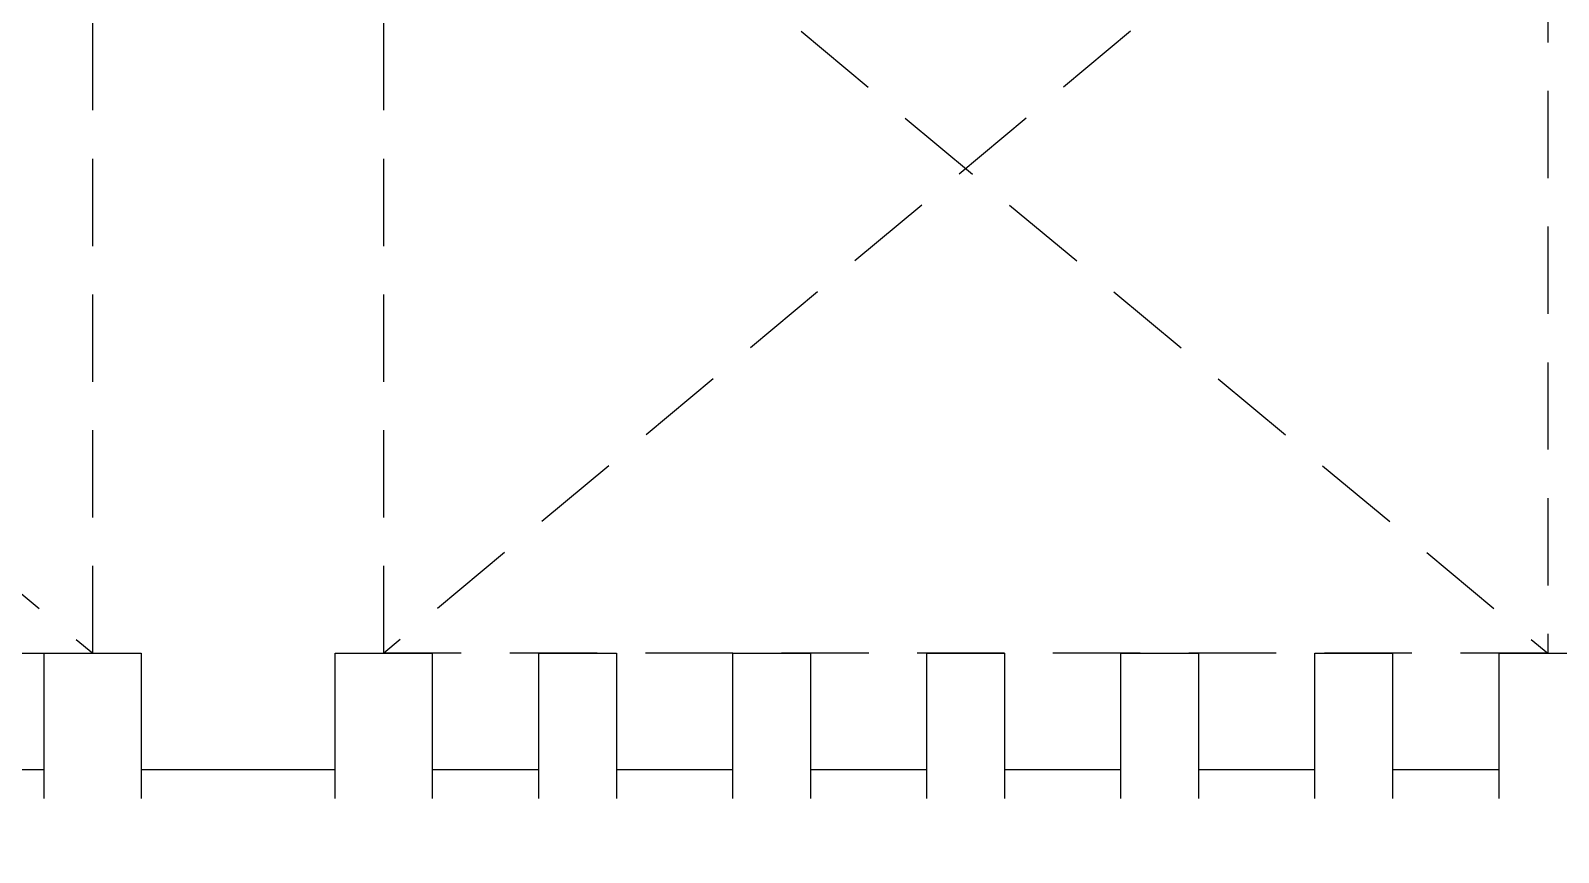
# Model space of a CAD drawing. Header units: millimetres. Extents: x 17311 to 801382, y -242618 to -104888.
# Drawn here: x 527890 to 535766, y -202907 to -198668 of the extents above; entities that cross this region are included whole.
import ezdxf

# ---------------------------------------------------------------- set-up
doc = ezdxf.new("R2010")
doc.units = ezdxf.units.MM
doc.header["$LTSCALE"] = 250
doc.linetypes.add('HID', pattern=[2.8, 1.8, -1])
for name, color, linetype in [('7', 7, 'Continuous'), ('A-ELE-8', 8, 'Continuous'), ('A-FIN', 6, 'Continuous'), ('지반', 254, 'Continuous')]:
    doc.layers.add(name, color=color, linetype=linetype)

msp = doc.modelspace()

# ---------------------------------------------------------------- hatches: boundary and pattern name
at = {"layer": '지반'}
h = msp.add_hatch(dxfattribs=at)
h.set_pattern_fill('EARTH', color=251, scale=70, angle=45)
edge = h.paths.add_edge_path()
edge.add_line((440367.6, -213174), (591132.2, -213174))
edge.add_line((591132.2, -213174), (591132.2, -201579.5))
edge.add_line((591132.2, -201579.5), (583110.7, -201579.5))
edge.add_line((583110.7, -201579.5), (581310.7, -201479.5))
edge.add_line((581310.7, -201479.5), (579318.7, -201479.5))
edge.add_line((579318.7, -201479.5), (579318.7, -201611.3))
edge.add_line((579318.7, -201611.3), (579328.9, -201621.5))
edge.add_line((579328.9, -201621.5), (580810.7, -201621.5))
edge.add_line((580810.7, -201621.5), (580810.7, -201929.5))
edge.add_line((580810.7, -201929.5), (580910.7, -201929.5))
edge.add_line((580910.7, -201929.5), (580910.7, -201989.5))
edge.add_line((580910.7, -201989.5), (579630.7, -201989.5))
edge.add_line((579630.7, -201989.5), (579630.7, -202599.5))
edge.add_line((579630.7, -202599.5), (579730.7, -202599.5))
edge.add_line((579730.7, -202599.5), (579730.7, -202659.5))
edge.add_line((579730.7, -202659.5), (578790.7, -202659.5))
edge.add_line((578790.7, -202659.5), (578790.7, -202599.5))
edge.add_line((578790.7, -202599.5), (578890.7, -202599.5))
edge.add_line((578890.7, -202599.5), (578890.7, -202049.5))
edge.add_line((578890.7, -202049.5), (575080.7, -202049.5))
edge.add_line((575080.7, -202049.5), (575080.7, -202599.5))
edge.add_line((575080.7, -202599.5), (575180.7, -202599.5))
edge.add_line((575180.7, -202599.5), (575180.7, -202659.5))
edge.add_line((575180.7, -202659.5), (574240.7, -202659.5))
edge.add_line((574240.7, -202659.5), (574240.7, -202599.5))
edge.add_line((574240.7, -202599.5), (574340.7, -202599.5))
edge.add_line((574340.7, -202599.5), (574340.7, -202059.5))
edge.add_line((574340.7, -202059.5), (569310.7, -202059.5))
edge.add_line((569310.7, -202059.5), (569310.7, -202329.5))
edge.add_line((569310.7, -202329.5), (569410.7, -202329.5))
edge.add_line((569410.7, -202329.5), (569410.7, -202389.5))
edge.add_line((569410.7, -202389.5), (567710.7, -202389.5))
edge.add_line((567710.7, -202389.5), (567710.7, -202329.5))
edge.add_line((567710.7, -202329.5), (567810.7, -202329.5))
edge.add_line((567810.7, -202329.5), (567810.7, -201989.5))
edge.add_line((567810.7, -201989.5), (553110.7, -201989.5))
edge.add_line((553110.7, -201989.5), (553110.7, -202629.5))
edge.add_line((553110.7, -202629.5), (553710.7, -202629.5))
edge.add_line((553710.7, -202629.5), (553710.7, -203329.5))
edge.add_line((553710.7, -203329.5), (553810.7, -203329.5))
edge.add_line((553810.7, -203329.5), (553810.7, -203389.5))
edge.add_line((553810.7, -203389.5), (550410.7, -203389.5))
edge.add_line((550410.7, -203389.5), (550410.7, -204129.5))
edge.add_line((550410.7, -204129.5), (550510.7, -204129.5))
edge.add_line((550510.7, -204129.5), (550510.7, -204189.5))
edge.add_line((550510.7, -204189.5), (547310.7, -204189.5))
edge.add_line((547310.7, -204189.5), (547310.7, -204129.5))
edge.add_line((547310.7, -204129.5), (547410.7, -204129.5))
edge.add_line((547410.7, -204129.5), (547410.7, -203389.5))
edge.add_line((547410.7, -203389.5), (539610.7, -203389.5))
edge.add_line((539610.7, -203389.5), (539610.7, -204129.5))
edge.add_line((539610.7, -204129.5), (539710.7, -204129.5))
edge.add_line((539710.7, -204129.5), (539710.7, -204189.5))
edge.add_line((539710.7, -204189.5), (536510.7, -204189.5))
edge.add_line((536510.7, -204189.5), (536510.7, -204129.5))
edge.add_line((536510.7, -204129.5), (536610.7, -204129.5))
edge.add_line((536610.7, -204129.5), (536610.7, -203389.5))
edge.add_line((536610.7, -203389.5), (528810.7, -203389.5))
edge.add_line((528810.7, -203389.5), (528810.7, -204129.5))
edge.add_line((528810.7, -204129.5), (528910.7, -204129.5))
edge.add_line((528910.7, -204129.5), (528910.7, -204189.5))
edge.add_line((528910.7, -204189.5), (525710.7, -204189.5))
edge.add_line((525710.7, -204189.5), (525710.7, -204129.5))
edge.add_line((525710.7, -204129.5), (525810.7, -204129.5))
edge.add_line((525810.7, -204129.5), (525810.7, -203389.5))
edge.add_line((525810.7, -203389.5), (518010.7, -203389.5))
edge.add_line((518010.7, -203389.5), (518010.7, -204129.5))
edge.add_line((518010.7, -204129.5), (518110.7, -204129.5))
edge.add_line((518110.7, -204129.5), (518110.7, -204189.5))
edge.add_line((518110.7, -204189.5), (514910.7, -204189.5))
edge.add_line((514910.7, -204189.5), (514910.7, -204129.5))
edge.add_line((514910.7, -204129.5), (515010.7, -204129.5))
edge.add_line((515010.7, -204129.5), (515010.7, -203389.5))
edge.add_line((515010.7, -203389.5), (512110.7, -203389.5))
edge.add_line((512110.7, -203389.5), (512110.7, -203329.5))
edge.add_line((512110.7, -203329.5), (512210.7, -203329.5))
edge.add_line((512210.7, -203329.5), (512210.7, -202629.5))
edge.add_line((512210.7, -202629.5), (512810.7, -202629.5))
edge.add_line((512810.7, -202629.5), (512810.7, -201989.5))
edge.add_line((512810.7, -201989.5), (508110.7, -201989.5))
edge.add_line((508110.7, -201989.5), (508110.7, -202429.5))
edge.add_line((508110.7, -202429.5), (508710.7, -202429.5))
edge.add_line((508710.7, -202429.5), (508710.7, -203129.5))
edge.add_line((508710.7, -203129.5), (508810.7, -203129.5))
edge.add_line((508810.7, -203129.5), (508810.7, -203189.5))
edge.add_line((508810.7, -203189.5), (506460.7, -203189.5))
edge.add_line((506460.7, -203189.5), (506460.7, -203429.5))
edge.add_line((506460.7, -203429.5), (506560.7, -203429.5))
edge.add_line((506560.7, -203429.5), (506560.7, -203489.5))
edge.add_line((506560.7, -203489.5), (504860.7, -203489.5))
edge.add_line((504860.7, -203489.5), (504860.7, -203429.5))
edge.add_line((504860.7, -203429.5), (504960.7, -203429.5))
edge.add_line((504960.7, -203429.5), (504960.7, -203259.5))
edge.add_line((504960.7, -203259.5), (497090.7, -203259.5))
edge.add_line((497090.7, -203259.5), (496790.7, -203559.5))
edge.add_line((496790.7, -203559.5), (494990.7, -203559.5))
edge.add_line((494990.7, -203559.5), (494990.7, -203499.5))
edge.add_line((494990.7, -203499.5), (495090.7, -203499.5))
edge.add_line((495090.7, -203499.5), (495090.7, -202666.5))
edge.add_line((495090.7, -202666.5), (494560.7, -202666.5))
edge.add_line((494560.7, -202666.5), (494560.7, -202616.5))
edge.add_line((494560.7, -202616.5), (494610.7, -202616.5))
edge.add_line((494610.7, -202616.5), (494610.7, -202279.5))
edge.add_arc((488210.7, -406133.4), 203954.3, 88.201788, 91.798212)
edge.add_line((481810.7, -202279.5), (481810.7, -201879.5))
edge.add_line((481810.7, -201879.5), (440367.6, -201879.5))
edge.add_line((440367.6, -201879.5), (440367.6, -213174))

# ---------------------------------------------------------------- linework, layer by layer
at = {"layer": '7', "color": 7}
for p, q in [((527960.7, -202629.5), (527960.7, -201879.5)), ((527960.7, -201879.5), (528460.7, -201879.5)), ((528460.7, -201879.5), (528460.7, -202629.5)), ((529460.7, -202629.5), (529460.7, -201879.5)), ((529460.7, -201879.5), (529960.7, -201879.5)), ((529960.7, -201879.5), (529960.7, -202629.5)), ((530510.7, -202629.5), (530510.7, -201879.5)), ((530510.7, -201879.5), (530910.7, -201879.5)), ((530910.7, -201879.5), (530910.7, -202629.5)), ((531510.7, -202629.5), (531510.7, -201879.5)), ((531510.7, -201879.5), (531910.7, -201879.5)), ((531910.7, -201879.5), (531910.7, -202629.5)), ((532510.7, -202629.5), (532510.7, -201879.5)), ((532510.7, -201879.5), (532910.7, -201879.5)), ((532910.7, -201879.5), (532910.7, -202629.5)), ((533510.7, -202629.5), (533510.7, -201879.5)), ((533510.7, -201879.5), (533910.7, -201879.5)), ((533910.7, -201879.5), (533910.7, -202629.5)), ((534510.7, -202629.5), (534510.7, -201879.5)), ((534510.7, -201879.5), (534910.7, -201879.5)), ((534910.7, -201879.5), (534910.7, -202629.5)), ((535460.7, -202629.5), (535460.7, -201879.5)), ((535460.7, -201879.5), (535960.7, -201879.5))]:
    msp.add_line(p, q, dxfattribs=at)
at = {"layer": 'A-ELE-8', "linetype": 'HID'}
for p, q in [((522210.7, -196879.5), (528210.7, -201879.5)), ((535710.7, -196879.5), (529710.7, -201879.5)), ((529710.7, -196879.5), (535710.7, -201879.5))]:
    msp.add_line(p, q, dxfattribs=at)
for points in [[(522210.7, -201879.5), (528210.7, -201879.5), (528210.7, -196879.5), (522210.7, -196879.5)], [(529710.7, -196879.5), (535710.7, -196879.5), (535710.7, -201879.5), (529710.7, -201879.5)]]:
    msp.add_lwpolyline(points, close=True, dxfattribs=at)
at = {"layer": 'A-FIN'}
for p, q in [((527410.7, -202479.5), (527960.7, -202479.5)), ((528460.7, -202479.5), (529460.7, -202479.5)), ((529960.7, -202479.5), (530510.7, -202479.5)), ((530910.7, -202479.5), (531510.7, -202479.5)), ((531910.7, -202479.5), (532510.7, -202479.5)), ((532910.7, -202479.5), (533510.7, -202479.5)), ((533910.7, -202479.5), (534510.7, -202479.5)), ((534910.7, -202479.5), (535460.7, -202479.5))]:
    msp.add_line(p, q, dxfattribs=at)

doc.saveas('drawing.dxf')
